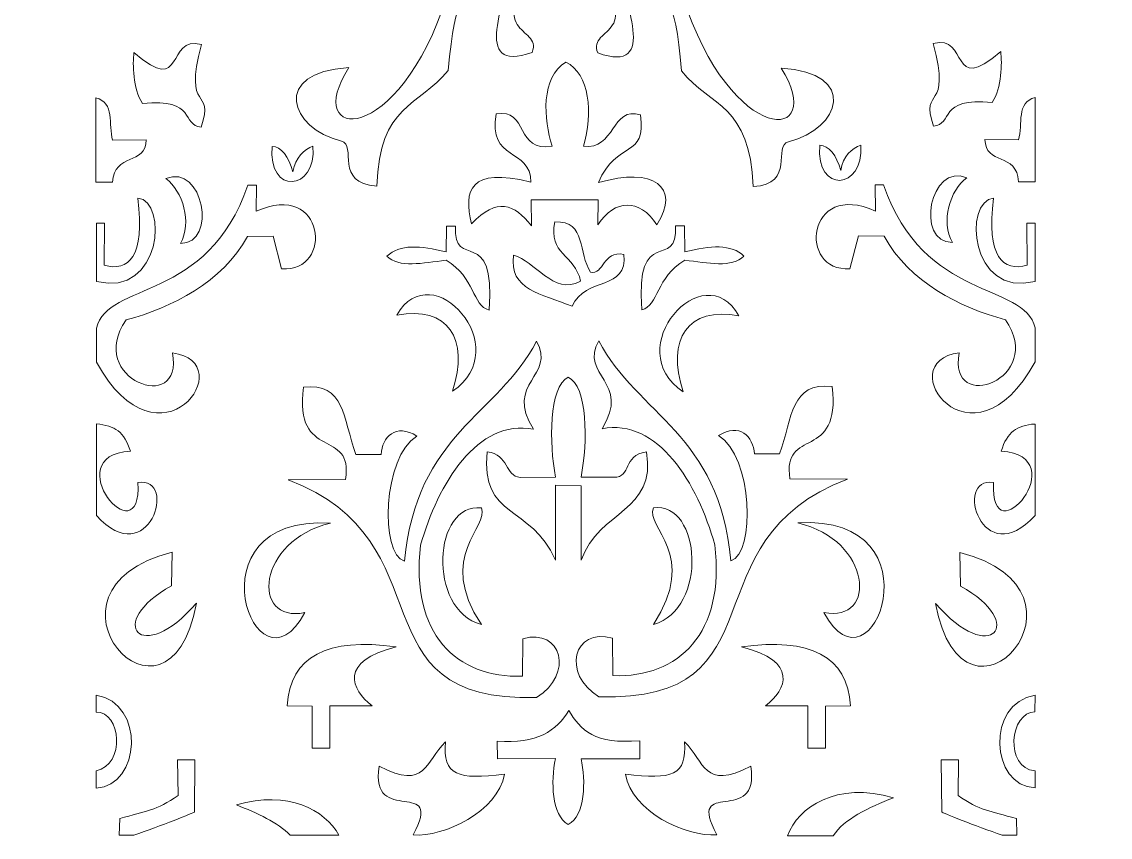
# Model space of a CAD drawing. Header units: centimetres. Extents: x -9.6 to 9.6, y -14.3 to 14.5.
# Drawn here: x -9.62 to -0.25, y -14.35 to -7.33 of the extents above; entities that cross this region are included whole.
import ezdxf

# ---------------------------------------------------------------- set-up
doc = ezdxf.new("R2010")
doc.units = ezdxf.units.CM
doc.header["$MEASUREMENT"] = 0
doc.layers.add('layer 1', color=7, linetype='Continuous')

msp = doc.modelspace()

# ---------------------------------------------------------------- linework, layer by layer
at = {"layer": 'layer 1', "color": 242, "lineweight": 9}
for points, knots in [([(-5.08764, -6.21172), (-5.08764, -6.21172), (-5.09231, -6.79677), (-5.09231, -6.79677), (-5.09231, -6.79677), (-5.70911, -7.45248), (-5.13112, -7.35779), (-5.22618, -7.59256), (-5.22618, -7.59256), (-5.76557, -7.78465), (-5.4391, -7.13496), (-5.40126, -6.80613), (-5.40126, -6.80613), (-5.84846, -7.11845), (-5.88287, -7.05756), (-5.94866, -7.74827), (-5.94866, -7.74827), (-6.20232, -8.06058), (-6.5398, -8.0368), (-6.56356, -8.74357), (-6.56356, -8.74357), (-6.93487, -8.72104), (-6.73051, -8.39074), (-6.8684, -8.35701), (-6.8684, -8.35701), (-7.31427, -8.24798), (-7.47629, -7.76496), (-6.80559, -7.72363), (-6.80559, -7.72363), (-7.21312, -8.36602), (-6.38057, -8.42627), (-5.95606, -7.10158), (-5.95606, -7.10158), (-6.27891, -7.09519), (-6.38632, -6.68392), (-6.02853, -6.65634), (-6.02853, -6.65634), (-5.84835, -7.47093), (-5.37635, -6.2541), (-5.08764, -6.21172)], [0, 0, 0, 0, 0.0909091, 0.0909091, 0.0909091, 0.0909091, 0.1818182, 0.1818182, 0.1818182, 0.1818182, 0.2727273, 0.2727273, 0.2727273, 0.2727273, 0.3636364, 0.3636364, 0.3636364, 0.3636364, 0.4545455, 0.4545455, 0.4545455, 0.4545455, 0.5454545, 0.5454545, 0.5454545, 0.5454545, 0.6363636, 0.6363636, 0.6363636, 0.6363636, 0.7272727, 0.7272727, 0.7272727, 0.7272727, 0.8181818, 0.8181818, 0.8181818, 0.8181818, 1, 1, 1, 1]), ([(-4.80098, -6.21637), (-4.80098, -6.21637), (-4.79631, -6.80142), (-4.79631, -6.80142), (-4.79631, -6.80142), (-4.17951, -7.45713), (-4.7575, -7.36245), (-4.66244, -7.59721), (-4.66244, -7.59721), (-4.12305, -7.78931), (-4.44952, -7.13961), (-4.48736, -6.81079), (-4.48736, -6.81079), (-4.04016, -7.1231), (-4.00575, -7.06221), (-3.93996, -7.75292), (-3.93996, -7.75292), (-3.6863, -8.06524), (-3.34882, -8.04146), (-3.32506, -8.74822), (-3.32506, -8.74822), (-2.95375, -8.72569), (-3.15812, -8.3954), (-3.02022, -8.36167), (-3.02022, -8.36167), (-2.57435, -8.25263), (-2.41233, -7.76962), (-3.08303, -7.72828), (-3.08303, -7.72828), (-2.67551, -8.37067), (-3.50805, -8.43092), (-3.93256, -7.10624), (-3.93256, -7.10624), (-3.60971, -7.09985), (-3.5023, -6.68857), (-3.86009, -6.66099), (-3.86009, -6.66099), (-4.04027, -7.47559), (-4.51227, -6.25876), (-4.80098, -6.21637)], [0, 0, 0, 0, 0.0909091, 0.0909091, 0.0909091, 0.0909091, 0.1818182, 0.1818182, 0.1818182, 0.1818182, 0.2727273, 0.2727273, 0.2727273, 0.2727273, 0.3636364, 0.3636364, 0.3636364, 0.3636364, 0.4545455, 0.4545455, 0.4545455, 0.4545455, 0.5454545, 0.5454545, 0.5454545, 0.5454545, 0.6363636, 0.6363636, 0.6363636, 0.6363636, 0.7272727, 0.7272727, 0.7272727, 0.7272727, 0.8181818, 0.8181818, 0.8181818, 0.8181818, 1, 1, 1, 1]), ([(-8.65368, -7.59352), (-8.66605, -7.69672), (-8.66481, -7.90093), (-8.58101, -8.03315), (-8.58101, -8.03315), (-8.11004, -7.98197), (-8.24914, -8.22445), (-8.07445, -8.23515), (-8.07445, -8.23515), (-7.95675, -7.8802), (-8.23699, -8.12559), (-8.07234, -7.52472), (-8.07234, -7.52472), (-8.38667, -7.44239), (-8.20558, -7.98391), (-8.65368, -7.59352)], [0, 0, 0, 0, 0.2, 0.2, 0.2, 0.2, 0.4, 0.4, 0.4, 0.4, 0.6, 0.6, 0.6, 0.6, 1, 1, 1, 1]), ([(-1.19347, -7.58531), (-1.1811, -7.68852), (-1.18234, -7.89273), (-1.26614, -8.02495), (-1.26614, -8.02495), (-1.73711, -7.97376), (-1.59801, -8.21625), (-1.7727, -8.22694), (-1.7727, -8.22694), (-1.8904, -7.87199), (-1.61016, -8.11739), (-1.77481, -7.51651), (-1.77481, -7.51651), (-1.46048, -7.43418), (-1.64157, -7.9757), (-1.19347, -7.58531)], [0, 0, 0, 0, 0.2, 0.2, 0.2, 0.2, 0.4, 0.4, 0.4, 0.4, 0.6, 0.6, 0.6, 0.6, 1, 1, 1, 1]), ([(-5.23166, -9.08593), (-5.23166, -9.08593), (-5.23448, -8.86031), (-5.23448, -8.86031), (-5.23448, -8.86031), (-5.23448, -8.86031), (-4.65776, -8.86286), (-4.65776, -8.86286), (-4.65776, -8.86286), (-4.65776, -8.86286), (-4.6606, -9.07701), (-4.6606, -9.07701), (-4.6606, -9.07701), (-4.5142, -8.85458), (-4.30485, -8.84555), (-4.152, -9.07701), (-4.152, -9.07701), (-3.94588, -8.75077), (-4.17944, -8.57418), (-4.65598, -8.71354), (-4.65598, -8.71354), (-4.50071, -8.34446), (-4.23744, -8.51051), (-4.29476, -8.13119), (-4.29476, -8.13119), (-4.54318, -8.04806), (-4.51398, -8.44232), (-4.78552, -8.39887), (-4.78552, -8.39887), (-4.70325, -8.11792), (-4.72654, -7.77877), (-4.9372, -7.67612), (-4.9372, -7.67612), (-5.14965, -7.80562), (-5.13192, -8.17298), (-5.0532, -8.39887), (-5.0532, -8.39887), (-5.36939, -8.46177), (-5.26005, -8.06976), (-5.53503, -8.12226), (-5.53503, -8.12226), (-5.61294, -8.52741), (-5.23674, -8.41528), (-5.23749, -8.70821), (-5.23749, -8.70821), (-5.77039, -8.57848), (-5.81558, -8.78022), (-5.74918, -9.06808), (-5.74918, -9.06808), (-5.52494, -8.83805), (-5.38389, -8.89431), (-5.23166, -9.08593)], [0, 0, 0, 0, 0.0714286, 0.0714286, 0.0714286, 0.0714286, 0.1428571, 0.1428571, 0.1428571, 0.1428571, 0.2142857, 0.2142857, 0.2142857, 0.2142857, 0.2857143, 0.2857143, 0.2857143, 0.2857143, 0.3571429, 0.3571429, 0.3571429, 0.3571429, 0.4285714, 0.4285714, 0.4285714, 0.4285714, 0.5, 0.5, 0.5, 0.5, 0.5714286, 0.5714286, 0.5714286, 0.5714286, 0.6428571, 0.6428571, 0.6428571, 0.6428571, 0.7142857, 0.7142857, 0.7142857, 0.7142857, 0.7857143, 0.7857143, 0.7857143, 0.7857143, 0.8571429, 0.8571429, 0.8571429, 0.8571429, 1, 1, 1, 1]), ([(-8.98124, -7.98504), (-8.98124, -7.98504), (-8.98118, -8.70907), (-8.98118, -8.70907), (-8.98118, -8.70907), (-8.98118, -8.70907), (-8.83798, -8.70907), (-8.83798, -8.70907), (-8.83798, -8.70907), (-8.82569, -8.45482), (-8.54936, -8.56798), (-8.54915, -8.34537), (-8.54915, -8.34537), (-8.54915, -8.34537), (-8.83798, -8.34893), (-8.83798, -8.34893), (-8.83798, -8.34893), (-8.87687, -8.21335), (-8.8164, -8.02364), (-8.98124, -7.98504)], [0, 0, 0, 0, 0.1666667, 0.1666667, 0.1666667, 0.1666667, 0.3333333, 0.3333333, 0.3333333, 0.3333333, 0.5, 0.5, 0.5, 0.5, 0.6666667, 0.6666667, 0.6666667, 0.6666667, 1, 1, 1, 1]), ([(-0.89713, -7.98164), (-0.89713, -7.98164), (-0.89713, -8.70549), (-0.89713, -8.70549), (-0.89713, -8.70549), (-0.89713, -8.70549), (-1.03976, -8.70549), (-1.03976, -8.70549), (-1.03976, -8.70549), (-1.05204, -8.45124), (-1.32838, -8.56439), (-1.32858, -8.34178), (-1.32858, -8.34178), (-1.32858, -8.34178), (-1.03976, -8.34535), (-1.03976, -8.34535), (-1.03976, -8.34535), (-1.00087, -8.20976), (-1.06196, -8.02024), (-0.89713, -7.98164)], [0, 0, 0, 0, 0.1666667, 0.1666667, 0.1666667, 0.1666667, 0.3333333, 0.3333333, 0.3333333, 0.3333333, 0.5, 0.5, 0.5, 0.5, 0.6666667, 0.6666667, 0.6666667, 0.6666667, 1, 1, 1, 1]), ([(-7.11289, -8.40027), (-7.08313, -8.79046), (-7.50399, -8.82039), (-7.46463, -8.40232), (-7.46463, -8.40232), (-7.38895, -8.4007), (-7.31978, -8.48991), (-7.28553, -8.62035), (-7.28553, -8.62035), (-7.26459, -8.49493), (-7.18875, -8.42831), (-7.11289, -8.40027)], [0, 0, 0, 0, 0.25, 0.25, 0.25, 0.25, 0.5, 0.5, 0.5, 0.5, 1, 1, 1, 1]), ([(-2.39799, -8.39012), (-2.36823, -8.78031), (-2.78909, -8.81023), (-2.74973, -8.39216), (-2.74973, -8.39216), (-2.67405, -8.39054), (-2.60488, -8.47975), (-2.57063, -8.6102), (-2.57063, -8.6102), (-2.54969, -8.48477), (-2.47385, -8.41815), (-2.39799, -8.39012)], [0, 0, 0, 0, 0.25, 0.25, 0.25, 0.25, 0.5, 0.5, 0.5, 0.5, 1, 1, 1, 1]), ([(-8.37817, -8.6795), (-8.06062, -8.54551), (-7.93028, -9.23711), (-8.25406, -9.23685), (-8.25406, -9.23685), (-8.15014, -9.05728), (-8.23499, -8.78542), (-8.37817, -8.6795)], [0, 0, 0, 0, 0.3333333, 0.3333333, 0.3333333, 0.3333333, 1, 1, 1, 1]), ([(-1.48523, -8.67121), (-1.80278, -8.53721), (-1.93313, -9.22881), (-1.60935, -9.22856), (-1.60935, -9.22856), (-1.71326, -9.04898), (-1.62842, -8.77713), (-1.48523, -8.67121)], [0, 0, 0, 0, 0.3333333, 0.3333333, 0.3333333, 0.3333333, 1, 1, 1, 1]), ([(-7.59896, -8.73547), (-7.59896, -8.73547), (-7.60305, -8.9604), (-7.60305, -8.9604), (-7.60305, -8.9604), (-7.00475, -8.68839), (-6.93127, -9.48867), (-7.38285, -9.4557), (-7.38285, -9.4557), (-7.38285, -9.4557), (-7.45582, -9.17306), (-7.45582, -9.17306), (-7.45582, -9.17306), (-7.45582, -9.17306), (-7.67573, -9.17715), (-7.67573, -9.17715), (-7.67573, -9.17715), (-7.89411, -9.5717), (-8.32423, -9.78759), (-8.72141, -9.89557), (-8.72141, -9.89557), (-9.07552, -10.40052), (-8.2219, -10.7232), (-8.32282, -10.17911), (-8.32282, -10.17911), (-7.71896, -10.25473), (-8.43005, -11.2528), (-8.97691, -10.25712), (-8.97691, -10.25712), (-8.97691, -10.25712), (-8.97693, -9.96603), (-8.97693, -9.96603), (-8.97693, -9.96603), (-8.88026, -9.56191), (-8.02141, -9.7486), (-7.67257, -8.73547), (-7.67257, -8.73547), (-7.67257, -8.73547), (-7.59896, -8.73547), (-7.59896, -8.73547)], [0, 0, 0, 0, 0.0909091, 0.0909091, 0.0909091, 0.0909091, 0.1818182, 0.1818182, 0.1818182, 0.1818182, 0.2727273, 0.2727273, 0.2727273, 0.2727273, 0.3636364, 0.3636364, 0.3636364, 0.3636364, 0.4545455, 0.4545455, 0.4545455, 0.4545455, 0.5454545, 0.5454545, 0.5454545, 0.5454545, 0.6363636, 0.6363636, 0.6363636, 0.6363636, 0.7272727, 0.7272727, 0.7272727, 0.7272727, 0.8181818, 0.8181818, 0.8181818, 0.8181818, 1, 1, 1, 1]), ([(-2.2745, -8.73382), (-2.2745, -8.73382), (-2.27041, -8.95874), (-2.27041, -8.95874), (-2.27041, -8.95874), (-2.86872, -8.68673), (-2.94219, -9.48702), (-2.49061, -9.45405), (-2.49061, -9.45405), (-2.49061, -9.45405), (-2.41764, -9.17141), (-2.41764, -9.17141), (-2.41764, -9.17141), (-2.41764, -9.17141), (-2.19773, -9.17549), (-2.19773, -9.17549), (-2.19773, -9.17549), (-1.97936, -9.57004), (-1.54924, -9.78593), (-1.15205, -9.89392), (-1.15205, -9.89392), (-0.79795, -10.39887), (-1.65156, -10.72154), (-1.55064, -10.17745), (-1.55064, -10.17745), (-2.1545, -10.25308), (-1.44341, -11.25115), (-0.89655, -10.25546), (-0.89655, -10.25546), (-0.89655, -10.25546), (-0.89654, -9.96437), (-0.89654, -9.96437), (-0.89654, -9.96437), (-0.9932, -9.56026), (-1.85205, -9.74694), (-2.20089, -8.73382), (-2.20089, -8.73382), (-2.20089, -8.73382), (-2.2745, -8.73382), (-2.2745, -8.73382)], [0, 0, 0, 0, 0.0909091, 0.0909091, 0.0909091, 0.0909091, 0.1818182, 0.1818182, 0.1818182, 0.1818182, 0.2727273, 0.2727273, 0.2727273, 0.2727273, 0.3636364, 0.3636364, 0.3636364, 0.3636364, 0.4545455, 0.4545455, 0.4545455, 0.4545455, 0.5454545, 0.5454545, 0.5454545, 0.5454545, 0.6363636, 0.6363636, 0.6363636, 0.6363636, 0.7272727, 0.7272727, 0.7272727, 0.7272727, 0.8181818, 0.8181818, 0.8181818, 0.8181818, 1, 1, 1, 1]), ([(-8.97688, -9.06286), (-8.97688, -9.06286), (-8.97698, -9.56497), (-8.97698, -9.56497), (-8.97698, -9.56497), (-8.41239, -9.70368), (-8.36022, -8.86593), (-8.62121, -8.84716), (-8.62121, -8.84716), (-8.55592, -9.35745), (-8.70309, -9.48181), (-8.90899, -9.42442), (-8.90899, -9.42442), (-8.90899, -9.42442), (-8.90818, -9.06381), (-8.90818, -9.06381), (-8.90818, -9.06381), (-8.90818, -9.06381), (-8.97688, -9.06286), (-8.97688, -9.06286)], [0, 0, 0, 0, 0.1666667, 0.1666667, 0.1666667, 0.1666667, 0.3333333, 0.3333333, 0.3333333, 0.3333333, 0.5, 0.5, 0.5, 0.5, 0.6666667, 0.6666667, 0.6666667, 0.6666667, 1, 1, 1, 1]), ([(-0.8978, -9.06264), (-0.8978, -9.06264), (-0.89779, -9.56497), (-0.89779, -9.56497), (-0.89779, -9.56497), (-1.46237, -9.70368), (-1.51505, -8.86576), (-1.25406, -8.84699), (-1.25406, -8.84699), (-1.31936, -9.35728), (-1.17218, -9.48164), (-0.96628, -9.42425), (-0.96628, -9.42425), (-0.96628, -9.42425), (-0.96709, -9.06364), (-0.96709, -9.06364), (-0.96709, -9.06364), (-0.96709, -9.06364), (-0.8978, -9.06264), (-0.8978, -9.06264)], [0, 0, 0, 0, 0.1666667, 0.1666667, 0.1666667, 0.1666667, 0.3333333, 0.3333333, 0.3333333, 0.3333333, 0.5, 0.5, 0.5, 0.5, 0.6666667, 0.6666667, 0.6666667, 0.6666667, 1, 1, 1, 1]), ([(-6.47639, -9.34653), (-6.36874, -9.24071), (-6.1879, -9.25516), (-5.96779, -9.31025), (-5.96779, -9.31025), (-5.96779, -9.31025), (-5.96333, -9.08718), (-5.96333, -9.08718), (-5.96333, -9.08718), (-5.96333, -9.08718), (-5.88748, -9.08718), (-5.88748, -9.08718), (-5.88748, -9.08718), (-5.9089, -9.48511), (-5.53765, -9.06056), (-5.59749, -9.80993), (-5.59749, -9.80993), (-5.74269, -9.77288), (-5.71687, -9.52751), (-5.96779, -9.38163), (-5.96779, -9.38163), (-6.16866, -9.40524), (-6.37251, -9.45048), (-6.47639, -9.34653)], [0, 0, 0, 0, 0.1428571, 0.1428571, 0.1428571, 0.1428571, 0.2857143, 0.2857143, 0.2857143, 0.2857143, 0.4285714, 0.4285714, 0.4285714, 0.4285714, 0.5714286, 0.5714286, 0.5714286, 0.5714286, 0.7142857, 0.7142857, 0.7142857, 0.7142857, 1, 1, 1, 1]), ([(-5.38635, -9.33827), (-5.42984, -9.63663), (-5.14719, -9.67017), (-4.88132, -9.7779), (-4.88132, -9.7779), (-4.77115, -9.51816), (-4.39459, -9.64548), (-4.43805, -9.331), (-4.43805, -9.331), (-4.62095, -9.29832), (-4.60861, -9.50905), (-4.72302, -9.48372), (-4.72302, -9.48372), (-4.83376, -9.32602), (-4.75473, -9.04079), (-5.03029, -9.05123), (-5.03029, -9.05123), (-5.09466, -9.32935), (-4.85638, -9.33222), (-4.80901, -9.56244), (-4.80901, -9.56244), (-5.04911, -9.6872), (-5.2023, -9.38155), (-5.38635, -9.33827)], [0, 0, 0, 0, 0.1428571, 0.1428571, 0.1428571, 0.1428571, 0.2857143, 0.2857143, 0.2857143, 0.2857143, 0.4285714, 0.4285714, 0.4285714, 0.4285714, 0.5714286, 0.5714286, 0.5714286, 0.5714286, 0.7142857, 0.7142857, 0.7142857, 0.7142857, 1, 1, 1, 1]), ([(-3.4034, -9.34591), (-3.51105, -9.24009), (-3.69189, -9.25454), (-3.912, -9.30963), (-3.912, -9.30963), (-3.912, -9.30963), (-3.91647, -9.08656), (-3.91647, -9.08656), (-3.91647, -9.08656), (-3.91647, -9.08656), (-3.99231, -9.08656), (-3.99231, -9.08656), (-3.99231, -9.08656), (-3.9709, -9.48449), (-4.34214, -9.05994), (-4.2823, -9.80931), (-4.2823, -9.80931), (-4.1371, -9.77226), (-4.16292, -9.52689), (-3.912, -9.38101), (-3.912, -9.38101), (-3.71114, -9.40462), (-3.50728, -9.44986), (-3.4034, -9.34591)], [0, 0, 0, 0, 0.1428571, 0.1428571, 0.1428571, 0.1428571, 0.2857143, 0.2857143, 0.2857143, 0.2857143, 0.4285714, 0.4285714, 0.4285714, 0.4285714, 0.5714286, 0.5714286, 0.5714286, 0.5714286, 0.7142857, 0.7142857, 0.7142857, 0.7142857, 1, 1, 1, 1]), ([(-6.39178, -9.854), (-6.08636, -9.31752), (-5.35967, -10.13907), (-5.91243, -10.50851), (-5.91243, -10.50851), (-5.76273, -10.05218), (-5.95175, -9.77358), (-6.39178, -9.854)], [0, 0, 0, 0, 0.3333333, 0.3333333, 0.3333333, 0.3333333, 1, 1, 1, 1]), ([(-3.44616, -9.85951), (-3.75158, -9.32303), (-4.47827, -10.14458), (-3.92551, -10.51402), (-3.92551, -10.51402), (-4.07521, -10.05769), (-3.88619, -9.77909), (-3.44616, -9.85951)], [0, 0, 0, 0, 0.3333333, 0.3333333, 0.3333333, 0.3333333, 1, 1, 1, 1]), ([(-7.1953, -10.47356), (-7.27863, -11.11962), (-6.75884, -10.81938), (-6.83362, -11.26674), (-6.83362, -11.26674), (-6.83362, -11.26674), (-7.32731, -11.27015), (-7.32731, -11.27015), (-7.32731, -11.27015), (-5.92341, -11.80027), (-6.79338, -13.18919), (-5.18775, -13.1429), (-5.18775, -13.1429), (-4.86551, -12.94477), (-4.96915, -12.54223), (-5.30697, -12.63795), (-5.30697, -12.63795), (-5.30697, -12.63795), (-5.30998, -12.96005), (-5.30998, -12.96005), (-5.30998, -12.96005), (-5.87812, -12.98083), (-6.27768, -12.59354), (-6.18643, -11.83424), (-6.18643, -11.83424), (-6.03864, -11.30517), (-5.69653, -10.74242), (-5.2158, -10.83556), (-5.2158, -10.83556), (-5.47015, -10.4316), (-5.01757, -10.3811), (-5.18775, -10.07813), (-5.18775, -10.07813), (-5.52616, -10.72235), (-6.22496, -10.87442), (-6.32389, -11.97169), (-6.32389, -11.97169), (-6.53918, -11.91261), (-6.51341, -11.06937), (-6.21791, -10.89555), (-6.21791, -10.89555), (-6.40093, -10.77962), (-6.51701, -10.90363), (-6.52727, -11.05297), (-6.52727, -11.05297), (-6.52727, -11.05297), (-6.74468, -11.05297), (-6.74468, -11.05297), (-6.74468, -11.05297), (-6.85484, -10.73725), (-6.84018, -10.43244), (-7.1953, -10.47356)], [0, 0, 0, 0, 0.0714286, 0.0714286, 0.0714286, 0.0714286, 0.1428571, 0.1428571, 0.1428571, 0.1428571, 0.2142857, 0.2142857, 0.2142857, 0.2142857, 0.2857143, 0.2857143, 0.2857143, 0.2857143, 0.3571429, 0.3571429, 0.3571429, 0.3571429, 0.4285714, 0.4285714, 0.4285714, 0.4285714, 0.5, 0.5, 0.5, 0.5, 0.5714286, 0.5714286, 0.5714286, 0.5714286, 0.6428571, 0.6428571, 0.6428571, 0.6428571, 0.7142857, 0.7142857, 0.7142857, 0.7142857, 0.7857143, 0.7857143, 0.7857143, 0.7857143, 0.8571429, 0.8571429, 0.8571429, 0.8571429, 1, 1, 1, 1]), ([(-2.64531, -10.46895), (-2.56198, -11.11501), (-3.08176, -10.81478), (-3.00699, -11.26214), (-3.00699, -11.26214), (-3.00699, -11.26214), (-2.51329, -11.26555), (-2.51329, -11.26555), (-2.51329, -11.26555), (-3.9172, -11.79566), (-3.04722, -13.18458), (-4.65286, -13.13829), (-4.65286, -13.13829), (-4.97509, -12.94017), (-4.87145, -12.53763), (-4.53363, -12.63334), (-4.53363, -12.63334), (-4.53363, -12.63334), (-4.53062, -12.95544), (-4.53062, -12.95544), (-4.53062, -12.95544), (-3.96249, -12.97623), (-3.56292, -12.58893), (-3.65418, -11.82963), (-3.65418, -11.82963), (-3.80196, -11.30057), (-4.14407, -10.73782), (-4.6248, -10.83095), (-4.6248, -10.83095), (-4.37045, -10.42699), (-4.82303, -10.3765), (-4.65286, -10.07353), (-4.65286, -10.07353), (-4.31445, -10.71774), (-3.61565, -10.86982), (-3.51672, -11.96709), (-3.51672, -11.96709), (-3.30142, -11.90801), (-3.32719, -11.06477), (-3.62269, -10.89094), (-3.62269, -10.89094), (-3.43967, -10.77501), (-3.32359, -10.89902), (-3.31334, -11.04836), (-3.31334, -11.04836), (-3.31334, -11.04836), (-3.09593, -11.04836), (-3.09593, -11.04836), (-3.09593, -11.04836), (-2.98576, -10.73265), (-3.00043, -10.42784), (-2.64531, -10.46895)], [0, 0, 0, 0, 0.0714286, 0.0714286, 0.0714286, 0.0714286, 0.1428571, 0.1428571, 0.1428571, 0.1428571, 0.2142857, 0.2142857, 0.2142857, 0.2142857, 0.2857143, 0.2857143, 0.2857143, 0.2857143, 0.3571429, 0.3571429, 0.3571429, 0.3571429, 0.4285714, 0.4285714, 0.4285714, 0.4285714, 0.5, 0.5, 0.5, 0.5, 0.5714286, 0.5714286, 0.5714286, 0.5714286, 0.6428571, 0.6428571, 0.6428571, 0.6428571, 0.7142857, 0.7142857, 0.7142857, 0.7142857, 0.7857143, 0.7857143, 0.7857143, 0.7857143, 0.8571429, 0.8571429, 0.8571429, 0.8571429, 1, 1, 1, 1]), ([(-4.91588, -10.38798), (-4.74986, -10.46239), (-4.74587, -10.94415), (-4.80534, -11.24819), (-4.80534, -11.24819), (-4.80534, -11.24819), (-4.52529, -11.24939), (-4.52529, -11.24939), (-4.52529, -11.24939), (-4.36567, -11.25006), (-4.45316, -11.0614), (-4.24312, -11.02985), (-4.24312, -11.02985), (-4.15232, -11.54551), (-4.64561, -11.52709), (-4.80499, -11.96107), (-4.80499, -11.96107), (-4.80499, -11.96107), (-4.80521, -11.32158), (-4.80521, -11.32158), (-4.80521, -11.32158), (-4.80521, -11.32158), (-5.02505, -11.31769), (-5.02505, -11.31769), (-5.02505, -11.31769), (-5.02505, -11.31769), (-5.02491, -11.96098), (-5.02491, -11.96098), (-5.02491, -11.96098), (-5.23828, -11.47891), (-5.67435, -11.60985), (-5.6132, -11.02985), (-5.6132, -11.02985), (-5.42524, -11.05251), (-5.46161, -11.24048), (-5.32881, -11.2502), (-5.32881, -11.2502), (-5.32881, -11.2502), (-5.02491, -11.24802), (-5.02491, -11.24802), (-5.02491, -11.24802), (-5.08031, -10.95889), (-5.0846, -10.47327), (-4.91588, -10.38798)], [0, 0, 0, 0, 0.0833333, 0.0833333, 0.0833333, 0.0833333, 0.1666667, 0.1666667, 0.1666667, 0.1666667, 0.25, 0.25, 0.25, 0.25, 0.3333333, 0.3333333, 0.3333333, 0.3333333, 0.4166667, 0.4166667, 0.4166667, 0.4166667, 0.5, 0.5, 0.5, 0.5, 0.5833333, 0.5833333, 0.5833333, 0.5833333, 0.6666667, 0.6666667, 0.6666667, 0.6666667, 0.75, 0.75, 0.75, 0.75, 0.8333333, 0.8333333, 0.8333333, 0.8333333, 1, 1, 1, 1]), ([(-8.68499, -11.02372), (-9.33065, -11.06414), (-8.585, -11.95693), (-8.61944, -11.29321), (-8.61944, -11.29321), (-8.26724, -11.24059), (-8.52742, -12.07686), (-8.97686, -11.57719), (-8.97686, -11.57719), (-8.97686, -11.57719), (-8.97684, -10.79056), (-8.97684, -10.79056), (-8.97684, -10.79056), (-8.81684, -10.8019), (-8.73811, -10.85993), (-8.68499, -11.02372)], [0, 0, 0, 0, 0.2, 0.2, 0.2, 0.2, 0.4, 0.4, 0.4, 0.4, 0.6, 0.6, 0.6, 0.6, 1, 1, 1, 1]), ([(-1.18918, -11.0238), (-0.54353, -11.06422), (-1.28917, -11.95701), (-1.25473, -11.29329), (-1.25473, -11.29329), (-1.60693, -11.24067), (-1.34727, -12.07703), (-0.89784, -11.57735), (-0.89784, -11.57735), (-0.89784, -11.57735), (-0.89784, -10.79072), (-0.89784, -10.79072), (-0.89784, -10.79072), (-1.05784, -10.80206), (-1.13607, -10.86001), (-1.18918, -11.0238)], [0, 0, 0, 0, 0.2, 0.2, 0.2, 0.2, 0.4, 0.4, 0.4, 0.4, 0.6, 0.6, 0.6, 0.6, 1, 1, 1, 1]), ([(-5.66381, -11.51277), (-6.07574, -11.46236), (-6.13623, -12.38306), (-5.66381, -12.51712), (-5.66381, -12.51712), (-6.05945, -11.91764), (-5.58948, -11.67801), (-5.66381, -11.51277)], [0, 0, 0, 0, 0.3333333, 0.3333333, 0.3333333, 0.3333333, 1, 1, 1, 1]), ([(-4.18247, -11.51108), (-3.77053, -11.46067), (-3.71005, -12.38137), (-4.18247, -12.51543), (-4.18247, -12.51543), (-3.78682, -11.91595), (-4.25679, -11.67632), (-4.18247, -11.51108)], [0, 0, 0, 0, 0.3333333, 0.3333333, 0.3333333, 0.3333333, 1, 1, 1, 1]), ([(-6.96137, -11.6439), (-8.20563, -11.56608), (-7.60082, -13.20511), (-7.18423, -12.41333), (-7.18423, -12.41333), (-7.65219, -12.50886), (-7.59556, -11.79072), (-6.96137, -11.6439)], [0, 0, 0, 0, 0.3333333, 0.3333333, 0.3333333, 0.3333333, 1, 1, 1, 1]), ([(-2.93886, -11.64176), (-1.6946, -11.56394), (-2.29941, -13.20296), (-2.716, -12.41118), (-2.716, -12.41118), (-2.24804, -12.50671), (-2.30467, -11.78858), (-2.93886, -11.64176)], [0, 0, 0, 0, 0.3333333, 0.3333333, 0.3333333, 0.3333333, 1, 1, 1, 1]), ([(-8.32475, -11.89393), (-8.32475, -11.89393), (-8.33053, -12.18291), (-8.33053, -12.18291), (-8.33053, -12.18291), (-8.91233, -12.50271), (-8.58868, -12.88223), (-8.11668, -12.33318), (-8.11668, -12.33318), (-8.3586, -13.63425), (-9.61962, -12.21691), (-8.32475, -11.89393)], [0, 0, 0, 0, 0.25, 0.25, 0.25, 0.25, 0.5, 0.5, 0.5, 0.5, 1, 1, 1, 1]), ([(-1.54535, -11.89639), (-1.54535, -11.89639), (-1.53957, -12.18537), (-1.53957, -12.18537), (-1.53957, -12.18537), (-0.95777, -12.50517), (-1.28142, -12.88469), (-1.75342, -12.33564), (-1.75342, -12.33564), (-1.5115, -13.63671), (-0.25048, -12.21937), (-1.54535, -11.89639)], [0, 0, 0, 0, 0.25, 0.25, 0.25, 0.25, 0.5, 0.5, 0.5, 0.5, 1, 1, 1, 1]), ([(-6.96782, -13.21579), (-6.96782, -13.21579), (-6.60484, -13.21473), (-6.60484, -13.21473), (-6.60484, -13.21473), (-6.78658, -13.07744), (-6.89189, -12.83135), (-6.39747, -12.70881), (-6.39747, -12.70881), (-6.98584, -12.62459), (-7.31111, -12.78748), (-7.33538, -13.21655), (-7.33538, -13.21655), (-7.33538, -13.21655), (-7.11992, -13.21755), (-7.11992, -13.21755), (-7.11992, -13.21755), (-7.11992, -13.21755), (-7.12061, -13.57953), (-7.12061, -13.57953), (-7.12061, -13.57953), (-7.12061, -13.57953), (-6.96792, -13.5797), (-6.96792, -13.5797), (-6.96792, -13.5797), (-6.96792, -13.5797), (-6.96782, -13.21579), (-6.96782, -13.21579)], [0, 0, 0, 0, 0.125, 0.125, 0.125, 0.125, 0.25, 0.25, 0.25, 0.25, 0.375, 0.375, 0.375, 0.375, 0.5, 0.5, 0.5, 0.5, 0.625, 0.625, 0.625, 0.625, 0.75, 0.75, 0.75, 0.75, 1, 1, 1, 1]), ([(-2.85423, -13.21579), (-2.85423, -13.21579), (-3.21721, -13.21473), (-3.21721, -13.21473), (-3.21721, -13.21473), (-3.03548, -13.07744), (-2.93016, -12.83135), (-3.42458, -12.70881), (-3.42458, -12.70881), (-2.83622, -12.62459), (-2.51094, -12.78748), (-2.48667, -13.21655), (-2.48667, -13.21655), (-2.48667, -13.21655), (-2.70214, -13.21755), (-2.70214, -13.21755), (-2.70214, -13.21755), (-2.70214, -13.21755), (-2.70144, -13.57953), (-2.70144, -13.57953), (-2.70144, -13.57953), (-2.70144, -13.57953), (-2.85413, -13.5797), (-2.85413, -13.5797), (-2.85413, -13.5797), (-2.85413, -13.5797), (-2.85423, -13.21579), (-2.85423, -13.21579)], [0, 0, 0, 0, 0.125, 0.125, 0.125, 0.125, 0.25, 0.25, 0.25, 0.25, 0.375, 0.375, 0.375, 0.375, 0.5, 0.5, 0.5, 0.5, 0.625, 0.625, 0.625, 0.625, 0.75, 0.75, 0.75, 0.75, 1, 1, 1, 1]), ([(-8.9792, -13.12367), (-8.9792, -13.12367), (-8.97936, -13.26998), (-8.97936, -13.26998), (-8.97936, -13.26998), (-8.76343, -13.26586), (-8.72609, -13.72282), (-8.97936, -13.77475), (-8.97936, -13.77475), (-8.97936, -13.77475), (-8.97966, -13.92533), (-8.97966, -13.92533), (-8.97966, -13.92533), (-8.59436, -13.90651), (-8.55485, -13.19058), (-8.9792, -13.12367)], [0, 0, 0, 0, 0.2, 0.2, 0.2, 0.2, 0.4, 0.4, 0.4, 0.4, 0.6, 0.6, 0.6, 0.6, 1, 1, 1, 1]), ([(-0.89775, -13.12317), (-0.89775, -13.12317), (-0.89815, -13.26798), (-0.89815, -13.26798), (-0.89815, -13.26798), (-1.11412, -13.26582), (-1.16452, -13.75354), (-0.89762, -13.77461), (-0.89762, -13.77461), (-0.89762, -13.77461), (-0.89782, -13.92142), (-0.89782, -13.92142), (-0.89782, -13.92142), (-1.28328, -13.90611), (-1.32147, -13.19395), (-0.89775, -13.12317)], [0, 0, 0, 0, 0.2, 0.2, 0.2, 0.2, 0.4, 0.4, 0.4, 0.4, 0.6, 0.6, 0.6, 0.6, 1, 1, 1, 1]), ([(-4.91047, -13.25476), (-4.81333, -13.42519), (-4.68566, -13.5483), (-4.30069, -13.51621), (-4.30069, -13.51621), (-4.30069, -13.51621), (-4.29816, -13.67065), (-4.29816, -13.67065), (-4.29816, -13.67065), (-4.29816, -13.67065), (-4.80566, -13.67111), (-4.80566, -13.67111), (-4.80566, -13.67111), (-4.76431, -13.85627), (-4.76698, -14.16066), (-4.91662, -14.23801), (-4.91662, -14.23801), (-5.05956, -14.15214), (-5.06576, -13.87138), (-5.02593, -13.66977), (-5.02593, -13.66977), (-5.02593, -13.66977), (-5.52483, -13.67134), (-5.52483, -13.67134), (-5.52483, -13.67134), (-5.52483, -13.67134), (-5.52692, -13.51868), (-5.52692, -13.51868), (-5.52692, -13.51868), (-5.18755, -13.54739), (-5.01547, -13.43164), (-4.91047, -13.25476)], [0, 0, 0, 0, 0.1111111, 0.1111111, 0.1111111, 0.1111111, 0.2222222, 0.2222222, 0.2222222, 0.2222222, 0.3333333, 0.3333333, 0.3333333, 0.3333333, 0.4444444, 0.4444444, 0.4444444, 0.4444444, 0.5555556, 0.5555556, 0.5555556, 0.5555556, 0.6666667, 0.6666667, 0.6666667, 0.6666667, 0.7777778, 0.7777778, 0.7777778, 0.7777778, 1, 1, 1, 1]), ([(-6.25173, -14.32619), (-5.97605, -13.81561), (-6.62908, -14.26642), (-6.54308, -13.73622), (-6.54308, -13.73622), (-6.13437, -13.94591), (-6.1499, -13.69571), (-5.97223, -13.52633), (-5.97223, -13.52633), (-5.99581, -13.81598), (-5.86749, -13.85306), (-5.4646, -13.80471), (-5.4646, -13.80471), (-5.51976, -14.12526), (-5.98518, -14.3463), (-6.25173, -14.32619)], [0, 0, 0, 0, 0.2, 0.2, 0.2, 0.2, 0.4, 0.4, 0.4, 0.4, 0.6, 0.6, 0.6, 0.6, 1, 1, 1, 1]), ([(-3.6364, -14.32575), (-3.91208, -13.81517), (-3.25906, -14.26598), (-3.34506, -13.73578), (-3.34506, -13.73578), (-3.75376, -13.94547), (-3.73823, -13.69527), (-3.9159, -13.52589), (-3.9159, -13.52589), (-3.89232, -13.81554), (-4.02064, -13.85262), (-4.42353, -13.80427), (-4.42353, -13.80427), (-4.36837, -14.12482), (-3.90295, -14.34586), (-3.6364, -14.32575)], [0, 0, 0, 0, 0.2, 0.2, 0.2, 0.2, 0.4, 0.4, 0.4, 0.4, 0.6, 0.6, 0.6, 0.6, 1, 1, 1, 1]), ([(-8.65414, -14.32835), (-8.42827, -14.25155), (-8.13348, -14.13383), (-8.13346, -14.12953), (-8.13346, -14.12953), (-8.13346, -14.12953), (-8.12964, -13.6813), (-8.12964, -13.6813), (-8.12964, -13.6813), (-8.12964, -13.6813), (-8.27817, -13.6813), (-8.27817, -13.6813), (-8.27817, -13.6813), (-8.27817, -13.6813), (-8.27391, -13.9877), (-8.27391, -13.9877), (-8.27391, -13.9877), (-8.46242, -14.11726), (-8.54832, -14.11914), (-8.77681, -14.18637), (-8.77681, -14.18637), (-8.77681, -14.18637), (-8.78095, -14.32835), (-8.78095, -14.32835), (-8.78095, -14.32835), (-8.78095, -14.32835), (-8.65414, -14.32835), (-8.65414, -14.32835)], [0, 0, 0, 0, 0.125, 0.125, 0.125, 0.125, 0.25, 0.25, 0.25, 0.25, 0.375, 0.375, 0.375, 0.375, 0.5, 0.5, 0.5, 0.5, 0.625, 0.625, 0.625, 0.625, 0.75, 0.75, 0.75, 0.75, 1, 1, 1, 1]), ([(-1.18049, -14.32835), (-1.40637, -14.25155), (-1.70116, -14.13383), (-1.70118, -14.12953), (-1.70118, -14.12953), (-1.70118, -14.12953), (-1.705, -13.6813), (-1.705, -13.6813), (-1.705, -13.6813), (-1.705, -13.6813), (-1.55647, -13.6813), (-1.55647, -13.6813), (-1.55647, -13.6813), (-1.55647, -13.6813), (-1.56073, -13.9877), (-1.56073, -13.9877), (-1.56073, -13.9877), (-1.37222, -14.11726), (-1.28632, -14.11914), (-1.05782, -14.18637), (-1.05782, -14.18637), (-1.05782, -14.18637), (-1.05368, -14.32835), (-1.05368, -14.32835), (-1.05368, -14.32835), (-1.05368, -14.32835), (-1.18049, -14.32835), (-1.18049, -14.32835)], [0, 0, 0, 0, 0.125, 0.125, 0.125, 0.125, 0.25, 0.25, 0.25, 0.25, 0.375, 0.375, 0.375, 0.375, 0.5, 0.5, 0.5, 0.5, 0.625, 0.625, 0.625, 0.625, 0.75, 0.75, 0.75, 0.75, 1, 1, 1, 1]), ([(-3.02809, -14.33351), (-3.02809, -14.33351), (-2.63435, -14.33351), (-2.63435, -14.33351), (-2.63435, -14.33351), (-2.54354, -14.19289), (-2.33137, -14.08949), (-2.11544, -14.00654), (-2.11544, -14.00654), (-2.60775, -13.8629), (-2.93805, -14.08851), (-3.02809, -14.33351)], [0, 0, 0, 0, 0.25, 0.25, 0.25, 0.25, 0.5, 0.5, 0.5, 0.5, 1, 1, 1, 1]), ([(-7.30807, -14.32837), (-7.41471, -14.22099), (-7.59222, -14.13758), (-7.7723, -14.06841), (-7.7723, -14.06841), (-7.32538, -13.938), (-7.01085, -14.11187), (-6.88929, -14.32835), (-6.88929, -14.32835), (-6.88929, -14.32835), (-7.30807, -14.32837), (-7.30807, -14.32837)], [0, 0, 0, 0, 0.25, 0.25, 0.25, 0.25, 0.5, 0.5, 0.5, 0.5, 1, 1, 1, 1])]:
    msp.add_open_spline(points, degree=3, knots=knots, dxfattribs=at)

doc.saveas('drawing.dxf')
